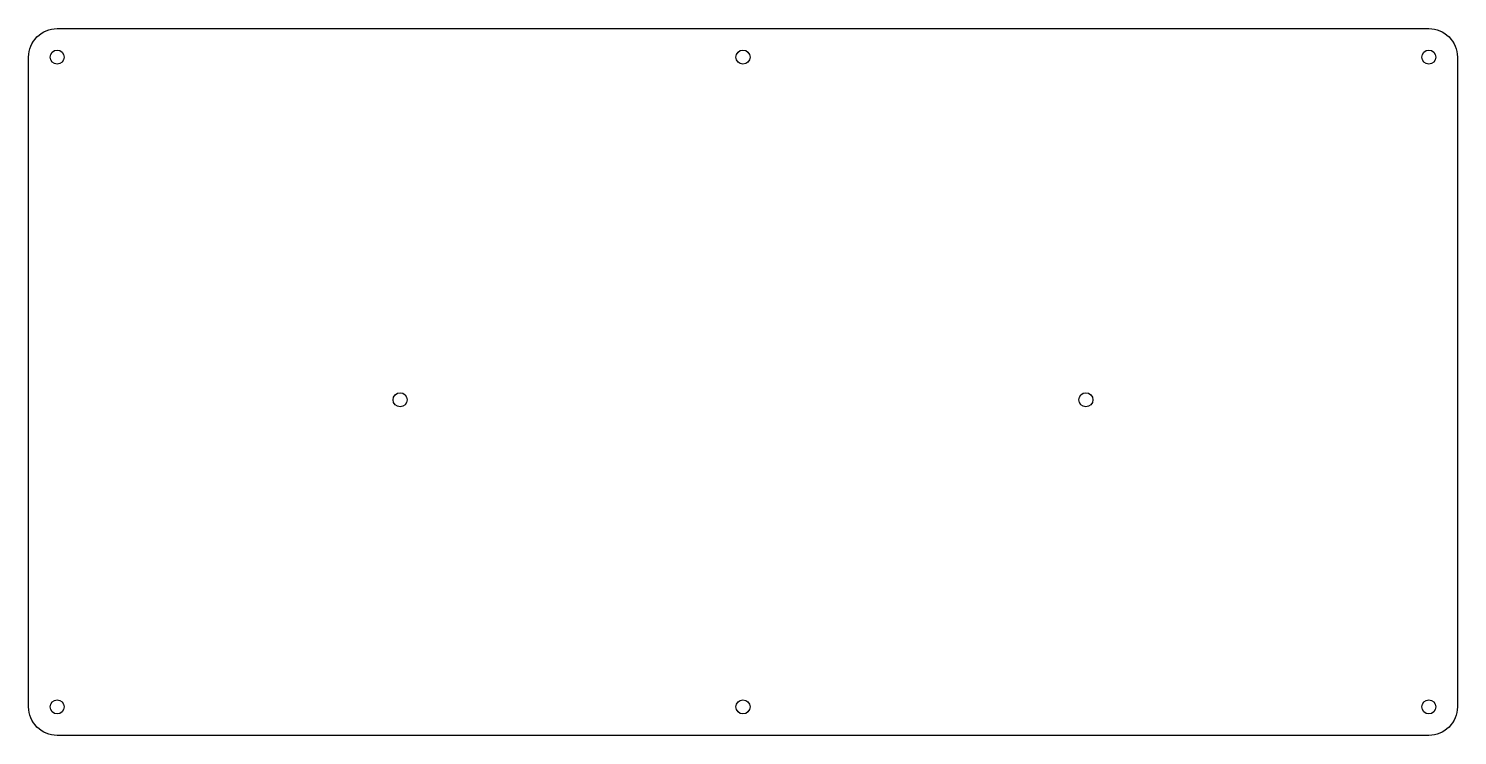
# Model space of a CAD drawing. Header units: millimetres. Extents: x -2 to 252, y -2 to 123.
import ezdxf

# ---------------------------------------------------------------- set-up
doc = ezdxf.new("R2010")
doc.units = ezdxf.units.MM
doc.header["$MEASUREMENT"] = 0

msp = doc.modelspace()

# ---------------------------------------------------------------- linework, layer by layer
msp.add_lwpolyline([(251.57, 118.19), (251.57, 2.62, -0.414214), (246.49, -2.46), (2.65, -2.46, -0.414214), (-2.43, 2.62), (-2.43, 118.19, -0.414214), (2.65, 123.27), (246.49, 123.27, -0.414214)], format="xyb", close=True)
at = {"linetype": 'Continuous'}
for centre in [(2.65, 118.19), (124.57, 118.19), (246.49, 118.19), (63.61, 57.24), (185.53, 57.24), (2.65, 2.62), (124.57, 2.62), (246.49, 2.62)]:
    msp.add_circle(centre, 1.25, dxfattribs=at)

doc.saveas('drawing.dxf')
